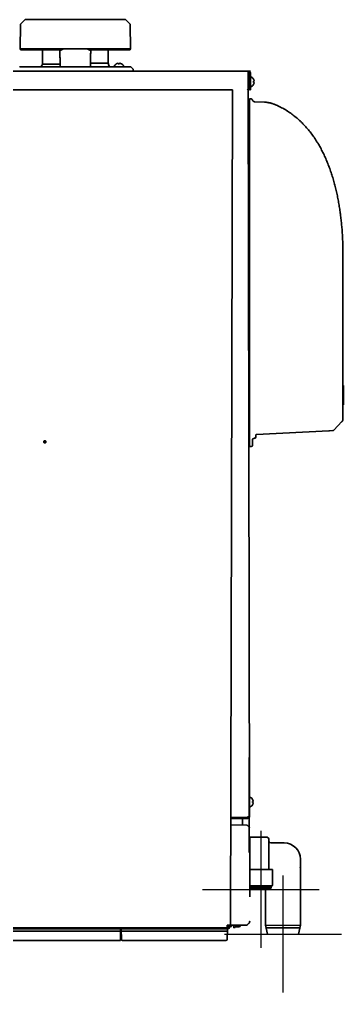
# Model space of a CAD drawing. Header units: inches. Extents: x 786 to 5593, y 691 to 5024.
# Drawn here: x 2869 to 3147, y 2711 to 3543 of the extents above; entities that cross this region are included whole.
import ezdxf

# ---------------------------------------------------------------- set-up
doc = ezdxf.new("R2010")
doc.units = ezdxf.units.IN
doc.layers.add('1', color=7, linetype='Continuous', true_color=0xffffff)

msp = doc.modelspace()

# ---------------------------------------------------------------- linework, layer by layer
at = {"color": 4}
for p, q in [((3075.99, 2848.9), (3075.99, 2748.9)), ((3025.99, 2798.9), (3125.99, 2798.9))]:
    msp.add_line(p, q, dxfattribs=at)
at = {"color": 6}
for p, q in [((3094.98, 2810.7), (3094.98, 2710.7)), ((3044.98, 2760.7), (3144.98, 2760.7))]:
    msp.add_line(p, q, dxfattribs=at)
for p, q in [((3080.01, 2768.37), (3109.95, 2768.37)), ((3081.75, 2760.7), (3108.21, 2760.7))]:
    msp.add_line(p, q)
at = {"layer": '1', "color": 7, "linetype": 'Continuous', "lineweight": 35}
for p, q in [((2870.29, 3538.55), (2869.93, 3517.96)), ((2874.08, 3542.67), (2870.59, 3539.24)), ((2874.78, 3542.96), (2959.69, 3542.96)), ((2963.87, 3539.24), (2960.39, 3542.67)), ((2964.53, 3517.96), (2964.17, 3538.55)), ((2869.93, 3517.96), (2869.93, 3517.94)), ((2964.53, 3517.96), (2869.93, 3517.96)), ((2904.39, 3516.96), (2870.93, 3516.96)), ((2889.13, 3516.96), (2889.13, 3504.71)), ((2889.13, 3516.96), (2889.13, 3504.71)), ((2963.53, 3516.96), (2930.08, 3516.96)), ((2945.33, 3505.48), (2945.33, 3516.96)), ((2945.33, 3505.48), (2945.33, 3516.96)), ((2964.53, 3517.94), (2964.53, 3517.96)), ((2889.13, 3504.71), (2888.67, 3503.44)), ((2889.13, 3504.71), (2888.67, 3503.44)), ((2889.13, 3504.71), (2904.15, 3504.71)), ((2889.13, 3504.71), (2904.15, 3504.71)), ((2930.35, 3505.48), (2945.33, 3505.48)), ((2930.35, 3505.48), (2945.33, 3505.48)), ((2946.07, 3503.44), (2945.33, 3505.48)), ((2946.07, 3503.44), (2945.33, 3505.48)), ((2952.23, 3504.88), (2952.23, 3504.91)), ((2956.83, 3504.95), (2956.83, 3504.92)), ((2229.47, 3498.66), (3067.22, 3498.66)), ((2870.15, 3502.46), (2964.32, 3502.46)), ((2870.15, 3502.46), (2964.32, 3502.46)), ((2950.55, 3503.02), (2950.55, 3502.82)), ((2954.56, 3502.46), (2958.15, 3502.49)), ((2958.55, 3502.89), (2958.55, 3503.09)), ((2966.44, 3500.75), (2965.03, 3502.16)), ((2966.44, 3500.75), (2965.03, 3502.16)), ((2966.73, 3498.66), (2966.73, 3500.04)), ((2966.73, 3498.66), (2966.73, 3500.04)), ((3065.17, 3498.66), (3066.22, 2861.38)), ((3065.17, 3498.66), (3065.19, 3498.65)), ((3065.17, 3498.66), (3065.42, 3498.66)), ((3066.13, 3496.74), (3066.08, 3496.86)), ((3066.32, 3495.9), (3066.32, 3484.86)), ((3066.42, 3496.86), (3066.42, 3496.74)), ((3066.42, 3495.9), (3066.42, 3496.74)), ((3066.42, 3495.9), (3066.42, 3484.86)), ((3067.22, 3496.86), (3067.22, 3496.74)), ((3067.22, 3496.74), (3067.22, 3495.9)), ((3067.22, 3495.9), (3067.22, 3484.86)), ((3066.42, 3491.26), (3066.32, 3491.26)), ((3066.32, 3488.06), (3066.42, 3488.06)), ((3067.82, 3493.66), (3067.62, 3493.66)), ((3069.67, 3491.96), (3069.7, 3491.96)), ((3069.7, 3487.36), (3069.67, 3487.36)), ((3051.67, 3482.86), (2230.32, 3482.86)), ((3051.67, 3482.86), (3050.02, 2768.2)), ((3066.42, 3482.86), (3066.42, 3484.86)), ((3067.22, 3482.86), (3066.42, 3482.86)), ((3067.22, 3482.86), (3067.22, 3484.86)), ((3067.62, 3485.66), (3067.82, 3485.66)), ((3066.24, 3473.69), (3066.24, 3475.16)), ((3066.24, 3475.16), (3067.8, 3475.1)), ((3066.24, 3467.61), (3066.24, 3473.69)), ((3070.67, 3472.5), (3079.21, 3472.2)), ((3066.22, 3469.63), (3066.24, 3469.63)), ((3066.24, 3464.08), (3066.24, 3467.61)), ((3066.24, 3464.08), (3066.24, 3194.23)), ((3146.24, 3344), (3146.24, 3201.05)), ((3066.22, 3318.83), (3066.24, 3318.83)), ((3146.74, 3229.92), (3146.24, 3229.92)), ((3146.8, 3224.54), (3146.74, 3224.54)), ((3146.74, 3221.41), (3146.74, 3221.07)), ((3146.74, 3213.39), (3146.24, 3213.39)), ((3146.74, 3218.78), (3146.8, 3218.78)), ((3145.4, 3198.96), (3138.53, 3191.72)), ((3145.42, 3198.98), (3145.4, 3198.96)), ((3066.24, 3193.57), (3066.22, 3193.57)), ((3066.22, 3190.74), (3066.24, 3190.74)), ((3066.24, 3190.7), (3066.24, 3194.23)), ((3066.24, 3179.12), (3066.24, 3190.7)), ((3071.74, 3187.72), (3071.74, 3187.03)), ((3072.39, 3187.98), (3072.3, 3187.97)), ((3134.29, 3191.22), (3072.39, 3187.98)), ((3134.77, 3191.25), (3134.29, 3191.22)), ((3137.66, 3191.4), (3134.77, 3191.25)), ((3137.85, 3191.41), (3137.66, 3191.4)), ((3068.74, 3182.86), (3068.74, 3178.71)), ((3070.77, 3184.86), (3070.67, 3184.86)), ((3071.74, 3187.03), (3071.74, 3185.86)), ((3066.24, 3177.65), (3066.24, 3179.12)), ((3067.77, 3177.71), (3066.24, 3177.65)), ((3066.02, 2911.64), (3066.02, 2830.54)), ((3067.04, 2877.6), (3066.84, 2877.6)), ((3068.88, 2875.9), (3068.91, 2875.9)), ((3068.91, 2871.3), (3068.88, 2871.3)), ((3066.84, 2869.6), (3067.04, 2869.6)), ((3050.24, 2860.4), (3052.24, 2860.4)), ((3052.04, 2860.4), (3050.24, 2860.4)), ((3052.24, 2859.6), (3050.24, 2859.6)), ((3063.91, 2860.4), (3052.04, 2860.4)), ((3063.91, 2860.4), (3052.24, 2860.4)), ((3063.91, 2859.6), (3052.24, 2859.6)), ((3060.24, 2860.4), (3060.24, 2860.4)), ((3060.24, 2854.03), (3060.24, 2859.6)), ((3063.64, 2860.4), (3063.64, 2860.4)), ((3063.91, 2860.4), (3064.64, 2860.74)), ((3064.64, 2860.4), (3063.91, 2860.4)), ((3063.91, 2860.4), (3063.91, 2859.6)), ((3064.64, 2859.6), (3063.91, 2859.6)), ((3066.43, 2861.63), (3066.44, 2861.65)), ((3066.44, 2861.65), (3066.44, 2861.4)), ((3050.24, 2854.2), (3064.13, 2853.96)), ((3080.49, 2843.7), (3066.67, 2843.7)), ((3066.74, 2843.45), (3066.74, 2842.95)), ((3066.74, 2842.95), (3066.74, 2837.45)), ((3082.99, 2816.15), (3082.99, 2841.2)), ((3095.99, 2838.7), (3084.49, 2838.7)), ((3066.74, 2837.45), (3066.74, 2834.95)), ((3066.74, 2834.95), (3066.74, 2825.45)), ((3066.49, 2825.45), (3066.74, 2825.45)), ((3066.49, 2822.95), (3066.74, 2822.95)), ((3066.74, 2825.45), (3066.74, 2822.95)), ((3066.74, 2822.95), (3066.74, 2813.45)), ((3082.79, 2823.5), (3082.79, 2816.55)), ((3109.99, 2824.7), (3109.99, 2818.8)), ((3067.34, 2816.05), (3066.74, 2815.45)), ((3066.74, 2813.84), (3066.74, 2801.95)), ((3067.34, 2816.05), (3085.99, 2816.05)), ((3085.99, 2802.4), (3085.99, 2816.05)), ((3109.96, 2768.4), (3109.99, 2818.79)), ((3066.74, 2801.95), (3066.49, 2801.95)), ((3085.49, 2801.9), (3066.74, 2801.9)), ((3066.74, 2801.9), (3066.74, 2799.45)), ((3066.74, 2801.9), (3066.74, 2801.9)), ((3066.74, 2799.7), (3069.19, 2799.7)), ((3066.74, 2799.45), (3066.74, 2793.45)), ((3075.99, 2801.4), (3066.99, 2801.4)), ((3066.99, 2801.4), (3066.99, 2799.9)), ((3066.99, 2799.9), (3084.99, 2799.9)), ((3067.49, 2801.9), (3067.49, 2801.4)), ((3069.19, 2799.9), (3069.19, 2798.9)), ((3082.79, 2798.9), (3069.19, 2798.9)), ((3084.99, 2801.4), (3075.99, 2801.4)), ((3079.99, 2798.9), (3080.01, 2768.37)), ((3082.79, 2798.9), (3082.79, 2799.9)), ((3084.49, 2801.4), (3084.49, 2801.9)), ((3084.99, 2799.9), (3084.99, 2801.4)), ((3066.74, 2793.45), (3066.74, 2792.95)), ((3049.13, 2766), (2229.44, 2766)), ((3047.64, 2765.2), (2229.95, 2765.2)), ((3047.37, 2763.3), (2230.02, 2763.3)), ((2955.94, 2765.2), (2955.94, 2763.3)), ((2955.94, 2763.3), (2955.94, 2763.3)), ((2955.94, 2763.3), (2955.94, 2763.3)), ((2955.94, 2763.3), (2955.94, 2763.11)), ((2955.94, 2755.35), (2955.94, 2763.11)), ((2956.75, 2756.17), (2956.44, 2765.2)), ((2957.44, 2765.2), (3043.44, 2765.2)), ((3047.44, 2765.2), (3047.12, 2756.17)), ((3047.64, 2766), (3047.33, 2766)), ((3047.34, 2768.2), (3047.34, 2767.8)), ((3047.34, 2768.2), (3048.44, 2768.2)), ((3047.34, 2767.8), (3047.34, 2766)), ((3047.34, 2762.44), (3047.38, 2763.11)), ((3050.24, 2768.2), (3048.44, 2768.2)), ((3048.64, 2767), (3048.64, 2768.2)), ((3049.44, 2767), (3049.44, 2768.2)), ((3049.44, 2767.2), (3050.84, 2767.2)), ((3064.13, 2768.44), (3050.24, 2768.2)), ((3050.24, 2768.2), (3051.24, 2768.2)), ((3050.84, 2767.2), (3050.84, 2768.2)), ((3058.24, 2768.2), (3051.24, 2768.2)), ((3052.84, 2766.35), (3052.84, 2768.2)), ((3052.94, 2766.25), (3053.67, 2766.25)), ((3054.16, 2767.01), (3057.71, 2767.01)), ((3057.71, 2767.01), (3058.46, 2767.75)), ((3057.71, 2767.01), (3057.77, 2767.07)), ((3058.54, 2768.22), (3058.54, 2767.93)), ((3080.01, 2768.37), (3081.76, 2760.67)), ((3109.42, 2766), (3080.55, 2766)), ((3108.21, 2760.7), (3109.96, 2768.4)), ((2319.64, 2755.15), (2955.94, 2755.14)), ((2955.94, 2755.35), (2955.94, 2755.14)), ((3043.44, 2755.2), (2957.75, 2755.2)), ((3046.12, 2755.2), (3043.44, 2755.2))]:
    msp.add_line(p, q, dxfattribs=at)
for centre, radius, start, end in [((2871.29, 3538.53), 1, 134.5, 179), ((2874.78, 3541.96), 1, 90, 134.5), ((2959.69, 3541.96), 1, 45.5, 90), ((2963.17, 3538.53), 1, 1, 45.5), ((2870.93, 3517.96), 1, 181, 270), ((2963.53, 3517.96), 1, 270, 359), ((2954.77, 3500.84), 4.8, 122.08373, 150.19882), ((2954.57, 3501.15), 3.78, 90.50345, 98.10407), ((2954.57, 3501.15), 3.78, 82.89595, 90.49653), ((2954.37, 3500.83), 4.8, 30.80118, 58.91865), ((2870.15, 3501.46), 1, 90, 135), ((2870.15, 3501.46), 1, 90, 135), ((2887.26, 3503.96), 1.5, 270, 340), ((2887.26, 3503.96), 1.5, 270, 340), ((2947.48, 3503.96), 1.5, 200, 270), ((2947.48, 3503.96), 1.5, 200, 270), ((2950.95, 3503.02), 0.4, 150.19882, 180.5), ((2950.95, 3502.82), 0.4, 180.5, 247.13375), ((2956.76, 3501.88), 0.6, 90.5, 104.54281), ((2958.15, 3502.89), 0.4, 270.5, 0.5), ((2958.15, 3503.09), 0.4, 0.5, 30.80118), ((2964.32, 3501.46), 1, 45, 90), ((2964.32, 3501.46), 1, 45, 90), ((2965.73, 3500.04), 1, 0, 45), ((2965.73, 3500.04), 1, 0, 45), ((3064.32, 3495.9), 2, 0, 25), ((3067.62, 3493.26), 0.4, 90, 180), ((3067.82, 3493.26), 0.4, 59.69882, 90), ((3065.6, 3489.46), 4.8, 31.37271, 59.69882), ((3065.6, 3489.86), 4.8, 300.30118, 328.62729), ((3064.32, 3484.86), 2, 270, 0), ((3067.62, 3486.06), 0.4, 180, 270), ((3067.82, 3486.06), 0.4, 270, 300.30118), ((3067.77, 3474.1), 1, 7.62357, 88), ((3070.74, 3474.5), 2, 187.62357, 268), ((3067.22, 3311.62), 1, 180, 191.418), ((3137.8, 3192.41), 1, 273, 316.5), ((3070.74, 3182.86), 2, 92, 180), ((3070.74, 3185.86), 1, 272, 0), ((3067.74, 3178.71), 1, 272, 0), ((3066.84, 2877.2), 0.4, 90, 180), ((3067.04, 2877.2), 0.4, 59.69882, 90), ((3064.82, 2873.4), 4.8, 31.37271, 59.69882), ((3064.82, 2873.8), 4.8, 300.30118, 328.62729), ((3066.84, 2870), 0.4, 180, 270), ((3067.04, 2870), 0.4, 270, 300.30118), ((3066.24, 2843.45), 0.5, 0, 59.99906), ((3080.49, 2841.2), 2.5, 0, 90), ((3084.49, 2840.2), 1.5, 180, 270), ((3095.99, 2824.7), 14, 0, 90), ((3066.24, 2837.45), 0.5, 300.00094, 0), ((3066.24, 2834.95), 0.5, 0, 59.99906), ((3066.24, 2825.45), 0.5, 300.00094, 0), ((3066.24, 2822.95), 0.5, 0, 59.99906), ((3083.29, 2816.55), 0.5, 180, 270), ((3066.24, 2801.95), 0.5, 300.00094, 0), ((3066.24, 2799.45), 0.5, 0, 59.99906), ((3085.49, 2802.4), 0.5, 270, 0), ((3066.24, 2792.95), 0.5, 300.00094, 0), ((3047.64, 2767), 1, 270, 0), ((3047.64, 2767), 1.8, 270, 0), ((3052.94, 2766.35), 0.1, 180, 270), ((3053.67, 2766.5), 0.25, 270, 336.10787), ((3039.68, 2772.7), 15.56, 336.10787, 338.55008), ((3058.24, 2770.2), 2, 270, 292.56047), ((3058.29, 2767.93), 0.25, 315, 0), ((2955.92, 2755.4), 1, 23.57818, 90), ((2957.75, 2756.2), 1, 182, 270), ((3046.12, 2756.2), 1, 270, 358)]:
    msp.add_arc(centre, radius, start, end, dxfattribs=at)
for centre, major_axis, ratio, start_param, end_param in [((3067.76, 3474.1), (-0.035, -0.999), 0.99992, 1.732165, 3.141593), ((3143.95, 3200.34), (1.45, -1.38), 0.267944, 5.759002, 6.283185), ((3143.97, 3200.36), (1.45, -1.38), 0.215792, 5.749991, 6.283185), ((3143.24, 3201.05), (0.03, 3), 0.999945, 4.711245, 4.721764), ((3039.68, 2768.37), (14.73, 0), 0.5, 6.105911, 6.260123)]:
    msp.add_ellipse(centre, major_axis=major_axis, ratio=ratio, start_param=start_param, end_param=end_param, dxfattribs=at)
for points, degree in [([(2904.28, 3502.46), (2904.02, 3517.09)], 1), ([(2904.66, 3516.98), (2904.47, 3516.94)], 1), ([(2930.45, 3517.09), (2930.19, 3502.46)], 1), ([(2953.53, 3505.44), (2953.47, 3505.43), (2953.37, 3505.4), (2953.21, 3505.35), (2953.05, 3505.29), (2952.89, 3505.23), (2952.74, 3505.16), (2952.59, 3505.08), (2952.42, 3504.99), (2952.3, 3504.92), (2952.23, 3504.88)], 3), ([(2954.03, 3505.45), (2954.01, 3505.45), (2953.96, 3505.46), (2953.89, 3505.46), (2953.81, 3505.46), (2953.74, 3505.46), (2953.67, 3505.46), (2953.6, 3505.45), (2953.55, 3505.45), (2953.53, 3505.44)], 3), ([(2955.53, 3505.46), (2955.5, 3505.46), (2955.45, 3505.47), (2955.38, 3505.47), (2955.31, 3505.48), (2955.24, 3505.47), (2955.17, 3505.47), (2955.1, 3505.47), (2955.05, 3505.46), (2955.03, 3505.46)], 3), ([(2955.03, 3505.46), (2955.03, 3505.44), (2955.03, 3505.41), (2955.03, 3505.36), (2955.03, 3505.31), (2955.03, 3505.24), (2955.03, 3505.18), (2955.03, 3505.1), (2955.03, 3505.02), (2955.03, 3504.94), (2955.03, 3504.91)], 3), ([(3066.42, 3496.86), (3067.22, 3496.86)], 1), ([(3070.22, 3490.66), (3070.2, 3490.71), (3070.17, 3490.82), (3070.12, 3490.98), (3070.07, 3491.14), (3070, 3491.29), (3069.94, 3491.45), (3069.86, 3491.6), (3069.78, 3491.77), (3069.7, 3491.89), (3069.67, 3491.96)], 3), ([(3069.67, 3489.16), (3069.69, 3489.32), (3069.71, 3489.66), (3069.69, 3489.99), (3069.67, 3490.16)], 3), ([(3070.22, 3489.16), (3070.2, 3489.16), (3070.17, 3489.16), (3070.12, 3489.16), (3070.07, 3489.16), (3070, 3489.16), (3069.94, 3489.16), (3069.86, 3489.16), (3069.78, 3489.16), (3069.7, 3489.16), (3069.67, 3489.16)], 3), ([(3070.22, 3490.16), (3070.22, 3490.18), (3070.22, 3490.23), (3070.23, 3490.31), (3070.23, 3490.38), (3070.23, 3490.45), (3070.23, 3490.52), (3070.22, 3490.59), (3070.22, 3490.63), (3070.22, 3490.66)], 3), ([(3070.22, 3488.66), (3070.22, 3488.68), (3070.22, 3488.73), (3070.23, 3488.8), (3070.23, 3488.87), (3070.23, 3488.94), (3070.23, 3489.01), (3070.22, 3489.08), (3070.22, 3489.13), (3070.22, 3489.16)], 3), ([(3079.21, 3472.2), (3079.22, 3472.2), (3079.23, 3472.2), (3079.24, 3472.2)], 3), ([(3069.43, 2874.6), (3069.42, 2874.66), (3069.39, 2874.76), (3069.34, 2874.93), (3069.28, 2875.08), (3069.22, 2875.24), (3069.15, 2875.39), (3069.08, 2875.55), (3068.99, 2875.71), (3068.92, 2875.84), (3068.88, 2875.9)], 3), ([(3068.88, 2873.1), (3068.9, 2873.27), (3068.93, 2873.6), (3068.9, 2873.93), (3068.88, 2874.1)], 3), ([(3069.43, 2873.1), (3069.42, 2873.1), (3069.39, 2873.1), (3069.34, 2873.1), (3069.28, 2873.1), (3069.22, 2873.1), (3069.15, 2873.1), (3069.08, 2873.1), (3068.99, 2873.1), (3068.92, 2873.1), (3068.88, 2873.1)], 3), ([(3069.43, 2874.1), (3069.44, 2874.13), (3069.44, 2874.18), (3069.45, 2874.25), (3069.45, 2874.32), (3069.45, 2874.39), (3069.45, 2874.46), (3069.44, 2874.53), (3069.43, 2874.58), (3069.43, 2874.6)], 3), ([(3069.43, 2872.6), (3069.43, 2872.63), (3069.44, 2872.67), (3069.45, 2872.74), (3069.45, 2872.82), (3069.45, 2872.89), (3069.45, 2872.96), (3069.44, 2873.03), (3069.43, 2873.08), (3069.43, 2873.1)], 3), ([(3064.64, 2860.4), (3064.64, 2859.6)], 1), ([(3066.43, 2861.25), (3066.43, 2861.3), (3066.44, 2861.35), (3066.44, 2861.4)], 3), ([(3066.16, 2852), (3064.31, 2853.88)], 1), ([(3064.31, 2768.52), (3066.16, 2770.41)], 1)]:
    msp.add_open_spline(points, degree=degree, dxfattribs=at)
for points, knots in [([(2904.14, 3516.71), (2904.13, 3516.71), (2904.13, 3516.71), (2904.13, 3516.71), (2904.12, 3516.71), (2904.12, 3516.71), (2904.12, 3516.71), (2904.11, 3516.72), (2904.11, 3516.72), (2904.1, 3516.72), (2904.1, 3516.72), (2904.1, 3516.72), (2904.09, 3516.72), (2904.09, 3516.73), (2904.09, 3516.73), (2904.09, 3516.73), (2904.08, 3516.74), (2904.08, 3516.74), (2904.08, 3516.74), (2904.07, 3516.75), (2904.07, 3516.75), (2904.07, 3516.76), (2904.07, 3516.76), (2904.06, 3516.76), (2904.06, 3516.77), (2904.06, 3516.78), (2904.06, 3516.78), (2904.05, 3516.79), (2904.05, 3516.79), (2904.05, 3516.8), (2904.05, 3516.81), (2904.04, 3516.82), (2904.04, 3516.83), (2904.04, 3516.85), (2904.04, 3516.86), (2904.03, 3516.88), (2904.03, 3516.9), (2904.03, 3516.91), (2904.03, 3516.91)], [0, 0, 0, 0, 0.024484, 0.048879, 0.073189, 0.097419, 0.121571, 0.145649, 0.169657, 0.1936, 0.21748, 0.241301, 0.265069, 0.288785, 0.312455, 0.336083, 0.359672, 0.383226, 0.40675, 0.430248, 0.453723, 0.47718, 0.500622, 0.524055, 0.547481, 0.570906, 0.594332, 0.617765, 0.641209, 0.664667, 0.688143, 0.735848, 0.783239, 0.830354, 0.877228, 0.923899, 0.970405, 1, 1, 1, 1]), ([(2904.6, 3516.71), (2904.6, 3516.71), (2904.59, 3516.71), (2904.57, 3516.71), (2904.55, 3516.71), (2904.54, 3516.71), (2904.52, 3516.71), (2904.51, 3516.71), (2904.5, 3516.71), (2904.48, 3516.71), (2904.47, 3516.71), (2904.45, 3516.71), (2904.44, 3516.71), (2904.43, 3516.71), (2904.41, 3516.71), (2904.4, 3516.71), (2904.39, 3516.71), (2904.37, 3516.71), (2904.36, 3516.71), (2904.35, 3516.71), (2904.34, 3516.71), (2904.33, 3516.71), (2904.31, 3516.71), (2904.3, 3516.71), (2904.29, 3516.71), (2904.28, 3516.71), (2904.27, 3516.71), (2904.26, 3516.71), (2904.25, 3516.71), (2904.24, 3516.71), (2904.23, 3516.71), (2904.22, 3516.71), (2904.21, 3516.71), (2904.2, 3516.71), (2904.19, 3516.71), (2904.18, 3516.71), (2904.17, 3516.71), (2904.17, 3516.71), (2904.16, 3516.71), (2904.15, 3516.71), (2904.14, 3516.71), (2904.14, 3516.71), (2904.14, 3516.71)], [0, 0, 0, 0, 0.024625, 0.049269, 0.073932, 0.098615, 0.123317, 0.148038, 0.172778, 0.197538, 0.222317, 0.247114, 0.271932, 0.296768, 0.321624, 0.346499, 0.371393, 0.396306, 0.421239, 0.446191, 0.471162, 0.496152, 0.521162, 0.546191, 0.571239, 0.596306, 0.621392, 0.646498, 0.671623, 0.696767, 0.721931, 0.747114, 0.772316, 0.797537, 0.822777, 0.848037, 0.873316, 0.898614, 0.923932, 0.949269, 0.974625, 1, 1, 1, 1]), ([(2904.39, 3516.96), (2904.39, 3516.96), (2904.4, 3516.96), (2904.42, 3516.96), (2904.43, 3516.96), (2904.44, 3516.96), (2904.46, 3516.96), (2904.47, 3516.96), (2904.49, 3516.96), (2904.5, 3516.96), (2904.52, 3516.96), (2904.54, 3516.97), (2904.55, 3516.97), (2904.57, 3516.97), (2904.58, 3516.97), (2904.6, 3516.97), (2904.62, 3516.98), (2904.63, 3516.98), (2904.65, 3516.98), (2904.67, 3516.99), (2904.69, 3516.99), (2904.7, 3516.99), (2904.72, 3517), (2904.74, 3517), (2904.76, 3517), (2904.78, 3517.01), (2904.8, 3517.01), (2904.82, 3517.02), (2904.84, 3517.02), (2904.86, 3517.03), (2904.88, 3517.03), (2904.9, 3517.04), (2904.92, 3517.04), (2904.94, 3517.05), (2904.96, 3517.06), (2904.98, 3517.06), (2905, 3517.07), (2905.02, 3517.08), (2905.04, 3517.08), (2905.06, 3517.09), (2905.09, 3517.1), (2905.11, 3517.1), (2905.13, 3517.11), (2905.15, 3517.12), (2905.18, 3517.13), (2905.2, 3517.13), (2905.22, 3517.14), (2905.25, 3517.15), (2905.27, 3517.16), (2905.3, 3517.17), (2905.32, 3517.18), (2905.35, 3517.19), (2905.37, 3517.2), (2905.4, 3517.2), (2905.42, 3517.21), (2905.45, 3517.22), (2905.47, 3517.23), (2905.5, 3517.24), (2905.53, 3517.25), (2905.55, 3517.26), (2905.58, 3517.28), (2905.61, 3517.29), (2905.64, 3517.3), (2905.68, 3517.31), (2905.71, 3517.32), (2905.74, 3517.34), (2905.78, 3517.35), (2905.81, 3517.37), (2905.85, 3517.38), (2905.89, 3517.4), (2905.92, 3517.41), (2905.96, 3517.43), (2906, 3517.44), (2906.05, 3517.46), (2906.09, 3517.48), (2906.13, 3517.5), (2906.18, 3517.52), (2906.22, 3517.54), (2906.27, 3517.56), (2906.32, 3517.58), (2906.36, 3517.6), (2906.41, 3517.62), (2906.46, 3517.64), (2906.52, 3517.66), (2906.57, 3517.69), (2906.62, 3517.71), (2906.68, 3517.73), (2906.73, 3517.76), (2906.79, 3517.78), (2906.85, 3517.81), (2906.91, 3517.83), (2906.97, 3517.86), (2907.03, 3517.88), (2907.09, 3517.91), (2907.13, 3517.93), (2907.15, 3517.94)], [0, 0, 0, 0, 0.00651, 0.01307, 0.019681, 0.026343, 0.033056, 0.03982, 0.046635, 0.053501, 0.060419, 0.067389, 0.07441, 0.081484, 0.088609, 0.095787, 0.103017, 0.1103, 0.117636, 0.125024, 0.132465, 0.139959, 0.147506, 0.155106, 0.16276, 0.170467, 0.178228, 0.186042, 0.193911, 0.201833, 0.209809, 0.217839, 0.225924, 0.234062, 0.242255, 0.250503, 0.258805, 0.267162, 0.275573, 0.28404, 0.292561, 0.301137, 0.309768, 0.318455, 0.327197, 0.335993, 0.344846, 0.353753, 0.362716, 0.371735, 0.38081, 0.38994, 0.399125, 0.408367, 0.417664, 0.42659, 0.435804, 0.445304, 0.455092, 0.465168, 0.475531, 0.486183, 0.497122, 0.50835, 0.519867, 0.531672, 0.543766, 0.556149, 0.568821, 0.581782, 0.595033, 0.608573, 0.622403, 0.636523, 0.650932, 0.665631, 0.68062, 0.695899, 0.711469, 0.727328, 0.743477, 0.759916, 0.776646, 0.793665, 0.810975, 0.828574, 0.846463, 0.864642, 0.883111, 0.90187, 0.920918, 0.940255, 0.959881, 0.979796, 1, 1, 1, 1]), ([(2907.15, 3517.94), (2907.14, 3517.93), (2907.12, 3517.92), (2907.09, 3517.91), (2907.07, 3517.89), (2907.04, 3517.87), (2907.01, 3517.86), (2906.98, 3517.84), (2906.95, 3517.82), (2906.92, 3517.81), (2906.9, 3517.79), (2906.87, 3517.78), (2906.84, 3517.76), (2906.82, 3517.74), (2906.79, 3517.73), (2906.76, 3517.71), (2906.74, 3517.7), (2906.71, 3517.68), (2906.68, 3517.67), (2906.66, 3517.65), (2906.63, 3517.64), (2906.61, 3517.62), (2906.58, 3517.61), (2906.56, 3517.6), (2906.53, 3517.58), (2906.51, 3517.57), (2906.48, 3517.55), (2906.46, 3517.54), (2906.44, 3517.53), (2906.41, 3517.51), (2906.39, 3517.5), (2906.36, 3517.49), (2906.34, 3517.47), (2906.32, 3517.46), (2906.3, 3517.45), (2906.27, 3517.44), (2906.25, 3517.42), (2906.23, 3517.41), (2906.21, 3517.4), (2906.19, 3517.39), (2906.16, 3517.37), (2906.14, 3517.36), (2906.12, 3517.35), (2906.1, 3517.34), (2906.08, 3517.33), (2906.06, 3517.32), (2906.04, 3517.3), (2906.02, 3517.29), (2906, 3517.28), (2905.98, 3517.27), (2905.96, 3517.26), (2905.94, 3517.25), (2905.92, 3517.24), (2905.9, 3517.23), (2905.88, 3517.22), (2905.87, 3517.21), (2905.85, 3517.2), (2905.83, 3517.19), (2905.81, 3517.18), (2905.79, 3517.17), (2905.78, 3517.16), (2905.76, 3517.15), (2905.74, 3517.14), (2905.72, 3517.13), (2905.71, 3517.12), (2905.69, 3517.11), (2905.67, 3517.11), (2905.66, 3517.1), (2905.64, 3517.09), (2905.63, 3517.08), (2905.61, 3517.07), (2905.59, 3517.06), (2905.58, 3517.06), (2905.56, 3517.05), (2905.55, 3517.04), (2905.53, 3517.03), (2905.48, 3517), (2905.38, 3516.96), (2905.25, 3516.9), (2905.13, 3516.84), (2905.05, 3516.81), (2904.99, 3516.79), (2904.96, 3516.78), (2904.93, 3516.77), (2904.9, 3516.76), (2904.87, 3516.75), (2904.84, 3516.75), (2904.81, 3516.74), (2904.78, 3516.73), (2904.75, 3516.73), (2904.73, 3516.72), (2904.7, 3516.72), (2904.67, 3516.72), (2904.65, 3516.71), (2904.62, 3516.71), (2904.61, 3516.71), (2904.6, 3516.71)], [0, 0, 0, 0, 0.009824, 0.019593, 0.029307, 0.038966, 0.04857, 0.058119, 0.067613, 0.077053, 0.086437, 0.095767, 0.105042, 0.114262, 0.123427, 0.132537, 0.141593, 0.150594, 0.15954, 0.168431, 0.177267, 0.186049, 0.194776, 0.203448, 0.212066, 0.220629, 0.229137, 0.237591, 0.24599, 0.254335, 0.262624, 0.27086, 0.27904, 0.287167, 0.295238, 0.303256, 0.311218, 0.319127, 0.326981, 0.33478, 0.342525, 0.350216, 0.357852, 0.365434, 0.372962, 0.380435, 0.387854, 0.395219, 0.40253, 0.409787, 0.416989, 0.424137, 0.431232, 0.438272, 0.445258, 0.45219, 0.459068, 0.465892, 0.472662, 0.479379, 0.486041, 0.49265, 0.499205, 0.505706, 0.512153, 0.518547, 0.524887, 0.531174, 0.537407, 0.543586, 0.549712, 0.555785, 0.561804, 0.56777, 0.573683, 0.579542, 0.585348, 0.641474, 0.6948, 0.745383, 0.793286, 0.807889, 0.822363, 0.836709, 0.85093, 0.865031, 0.879012, 0.892877, 0.90663, 0.920272, 0.933808, 0.94724, 0.960572, 0.973807, 0.986949, 1, 1, 1, 1]), ([(2927.31, 3517.94), (2927.33, 3517.93), (2927.35, 3517.92), (2927.39, 3517.91), (2927.42, 3517.89), (2927.46, 3517.88), (2927.49, 3517.86), (2927.53, 3517.85), (2927.56, 3517.83), (2927.6, 3517.82), (2927.63, 3517.8), (2927.66, 3517.79), (2927.7, 3517.77), (2927.73, 3517.76), (2927.76, 3517.74), (2927.8, 3517.73), (2927.83, 3517.72), (2927.86, 3517.7), (2927.89, 3517.69), (2927.92, 3517.68), (2927.95, 3517.66), (2927.98, 3517.65), (2928.01, 3517.64), (2928.04, 3517.62), (2928.07, 3517.61), (2928.1, 3517.6), (2928.13, 3517.59), (2928.16, 3517.57), (2928.19, 3517.56), (2928.22, 3517.55), (2928.24, 3517.54), (2928.27, 3517.53), (2928.3, 3517.51), (2928.32, 3517.5), (2928.35, 3517.49), (2928.38, 3517.48), (2928.4, 3517.47), (2928.43, 3517.46), (2928.45, 3517.45), (2928.48, 3517.44), (2928.5, 3517.43), (2928.53, 3517.42), (2928.55, 3517.41), (2928.57, 3517.4), (2928.6, 3517.39), (2928.62, 3517.38), (2928.64, 3517.37), (2928.67, 3517.36), (2928.69, 3517.35), (2928.71, 3517.34), (2928.73, 3517.33), (2928.75, 3517.33), (2928.77, 3517.32), (2928.79, 3517.31), (2928.81, 3517.3), (2928.83, 3517.29), (2928.85, 3517.29), (2928.87, 3517.28), (2928.89, 3517.27), (2928.91, 3517.26), (2928.93, 3517.26), (2928.95, 3517.25), (2928.97, 3517.24), (2928.99, 3517.24), (2929, 3517.23), (2929.02, 3517.22), (2929.04, 3517.22), (2929.07, 3517.21), (2929.11, 3517.19), (2929.16, 3517.17), (2929.21, 3517.15), (2929.25, 3517.14), (2929.3, 3517.12), (2929.35, 3517.11), (2929.39, 3517.09), (2929.44, 3517.08), (2929.48, 3517.06), (2929.52, 3517.05), (2929.57, 3517.04), (2929.61, 3517.03), (2929.65, 3517.02), (2929.69, 3517.01), (2929.72, 3517), (2929.76, 3516.99), (2929.8, 3516.99), (2929.83, 3516.98), (2929.87, 3516.97), (2929.9, 3516.97), (2929.93, 3516.97), (2929.96, 3516.96), (2929.99, 3516.96), (2930.02, 3516.96), (2930.05, 3516.96), (2930.07, 3516.96), (2930.08, 3516.96)], [0, 0, 0, 0, 0.011672, 0.023259, 0.03476, 0.046176, 0.057505, 0.068749, 0.079908, 0.09098, 0.101967, 0.112867, 0.123682, 0.134411, 0.145054, 0.155611, 0.166082, 0.176467, 0.186766, 0.196979, 0.207106, 0.217146, 0.227101, 0.23697, 0.246752, 0.256449, 0.266059, 0.275583, 0.285021, 0.294373, 0.303639, 0.312819, 0.321912, 0.33092, 0.339841, 0.348677, 0.357426, 0.36609, 0.374667, 0.383158, 0.391564, 0.399883, 0.408116, 0.416263, 0.424325, 0.4323, 0.44019, 0.447994, 0.455712, 0.463344, 0.47089, 0.478351, 0.485726, 0.493015, 0.500218, 0.507336, 0.514368, 0.521315, 0.528176, 0.534951, 0.541641, 0.548246, 0.554765, 0.561199, 0.567547, 0.573811, 0.579988, 0.586081, 0.604999, 0.623671, 0.642098, 0.660281, 0.67822, 0.695916, 0.713369, 0.73058, 0.74755, 0.76428, 0.780769, 0.79702, 0.813033, 0.828809, 0.844349, 0.859653, 0.874723, 0.88956, 0.904165, 0.918538, 0.932682, 0.946598, 0.960286, 0.973748, 0.986986, 1, 1, 1, 1]), ([(2929.86, 3516.71), (2929.86, 3516.71), (2929.85, 3516.71), (2929.84, 3516.71), (2929.83, 3516.71), (2929.81, 3516.71), (2929.8, 3516.72), (2929.79, 3516.72), (2929.78, 3516.72), (2929.76, 3516.72), (2929.75, 3516.72), (2929.73, 3516.72), (2929.72, 3516.73), (2929.71, 3516.73), (2929.69, 3516.73), (2929.68, 3516.73), (2929.66, 3516.74), (2929.65, 3516.74), (2929.63, 3516.74), (2929.62, 3516.75), (2929.6, 3516.75), (2929.59, 3516.76), (2929.57, 3516.76), (2929.56, 3516.76), (2929.54, 3516.77), (2929.53, 3516.77), (2929.51, 3516.78), (2929.49, 3516.79), (2929.48, 3516.79), (2929.46, 3516.8), (2929.41, 3516.81), (2929.33, 3516.84), (2929.21, 3516.9), (2929.08, 3516.96), (2928.96, 3517.02), (2928.84, 3517.08), (2928.72, 3517.14), (2928.62, 3517.2), (2928.52, 3517.25), (2928.42, 3517.31), (2928.32, 3517.36), (2928.24, 3517.41), (2928.17, 3517.45), (2928.12, 3517.47), (2928.08, 3517.5), (2928.03, 3517.53), (2927.98, 3517.56), (2927.93, 3517.59), (2927.88, 3517.62), (2927.82, 3517.64), (2927.77, 3517.68), (2927.72, 3517.71), (2927.66, 3517.74), (2927.6, 3517.77), (2927.55, 3517.8), (2927.49, 3517.84), (2927.43, 3517.87), (2927.37, 3517.9), (2927.33, 3517.93), (2927.31, 3517.94)], [0, 0, 0, 0, 0.006738, 0.013499, 0.020284, 0.027094, 0.033929, 0.04079, 0.047676, 0.05459, 0.06153, 0.068497, 0.075493, 0.082517, 0.089569, 0.096651, 0.103762, 0.110903, 0.118075, 0.125278, 0.132512, 0.139777, 0.147075, 0.154405, 0.161768, 0.169164, 0.176594, 0.184057, 0.191555, 0.199088, 0.206656, 0.254567, 0.305162, 0.358506, 0.414655, 0.457585, 0.501321, 0.545878, 0.578226, 0.612681, 0.649245, 0.687919, 0.704392, 0.721099, 0.738041, 0.755219, 0.772632, 0.79028, 0.808165, 0.826285, 0.844641, 0.863233, 0.882062, 0.901126, 0.920428, 0.939966, 0.95974, 0.979752, 1, 1, 1, 1]), ([(2930.33, 3516.71), (2930.33, 3516.71), (2930.32, 3516.71), (2930.31, 3516.71), (2930.31, 3516.71), (2930.3, 3516.71), (2930.29, 3516.71), (2930.28, 3516.71), (2930.27, 3516.71), (2930.26, 3516.71), (2930.26, 3516.71), (2930.25, 3516.71), (2930.24, 3516.71), (2930.23, 3516.71), (2930.22, 3516.71), (2930.21, 3516.71), (2930.2, 3516.71), (2930.18, 3516.71), (2930.17, 3516.71), (2930.16, 3516.71), (2930.15, 3516.71), (2930.14, 3516.71), (2930.13, 3516.71), (2930.12, 3516.71), (2930.1, 3516.71), (2930.09, 3516.71), (2930.08, 3516.71), (2930.07, 3516.71), (2930.05, 3516.71), (2930.04, 3516.71), (2930.03, 3516.71), (2930.01, 3516.71), (2930, 3516.71), (2929.98, 3516.71), (2929.97, 3516.71), (2929.96, 3516.71), (2929.94, 3516.71), (2929.93, 3516.71), (2929.91, 3516.71), (2929.9, 3516.71), (2929.88, 3516.71), (2929.87, 3516.71), (2929.86, 3516.71)], [0, 0, 0, 0, 0.02538, 0.05074, 0.076081, 0.101403, 0.126705, 0.151987, 0.17725, 0.202494, 0.227718, 0.252922, 0.278107, 0.303273, 0.328419, 0.353545, 0.378653, 0.40374, 0.428808, 0.453857, 0.478886, 0.503896, 0.528886, 0.553857, 0.578808, 0.60374, 0.628652, 0.653545, 0.678418, 0.703272, 0.728106, 0.752921, 0.777717, 0.802493, 0.827249, 0.851986, 0.876704, 0.901402, 0.926081, 0.95074, 0.97538, 1, 1, 1, 1]), ([(2930.44, 3516.91), (2930.44, 3516.91), (2930.43, 3516.9), (2930.43, 3516.89), (2930.43, 3516.88), (2930.43, 3516.87), (2930.43, 3516.87), (2930.43, 3516.86), (2930.43, 3516.85), (2930.43, 3516.84), (2930.42, 3516.83), (2930.42, 3516.83), (2930.42, 3516.82), (2930.42, 3516.81), (2930.42, 3516.8), (2930.41, 3516.79), (2930.41, 3516.78), (2930.4, 3516.77), (2930.4, 3516.76), (2930.39, 3516.75), (2930.39, 3516.74), (2930.38, 3516.73), (2930.38, 3516.73), (2930.37, 3516.72), (2930.36, 3516.72), (2930.35, 3516.72), (2930.35, 3516.71), (2930.34, 3516.71), (2930.33, 3516.71), (2930.33, 3516.71)], [0, 0, 0, 0, 0.017533, 0.041523, 0.065552, 0.089626, 0.11375, 0.13793, 0.162169, 0.186474, 0.210849, 0.2353, 0.259831, 0.284448, 0.309154, 0.358, 0.406777, 0.455521, 0.50427, 0.55306, 0.601929, 0.650912, 0.700045, 0.749366, 0.798909, 0.84871, 0.898803, 0.949222, 1, 1, 1, 1]), ([(2954.03, 3504.9), (2954.03, 3505.02), (2954.03, 3505.13), (2954.03, 3505.27), (2954.03, 3505.31), (2954.03, 3505.38), (2954.03, 3505.42), (2954.03, 3505.45)], [0, 0, 0, 0, 0.5, 0.5, 0.75, 0.75, 1, 1, 1, 1]), ([(2956.83, 3504.92), (2956.63, 3505.04), (2956.42, 3505.15), (2956.09, 3505.29), (2955.98, 3505.33), (2955.76, 3505.4), (2955.64, 3505.43), (2955.53, 3505.46)], [0, 0, 0, 0, 0.5, 0.5, 0.75, 0.75, 1, 1, 1, 1]), ([(3065.19, 3498.65), (3065.27, 3498.63), (3065.34, 3498.57), (3065.49, 3498.38), (3065.56, 3498.24), (3065.71, 3497.91), (3065.78, 3497.72), (3065.93, 3497.3), (3066.01, 3497.08), (3066.08, 3496.86)], [0, 0, 0, 0, 0.25, 0.25, 0.5, 0.5, 0.75, 0.75, 1, 1, 1, 1]), ([(3065.42, 3498.66), (3065.42, 3498.66), (3065.43, 3498.66), (3065.44, 3498.66), (3065.45, 3498.66), (3065.46, 3498.66), (3065.47, 3498.66), (3065.49, 3498.66), (3065.5, 3498.65), (3065.51, 3498.65), (3065.52, 3498.65), (3065.53, 3498.65), (3065.54, 3498.65), (3065.55, 3498.65), (3065.56, 3498.65), (3065.57, 3498.65), (3065.57, 3498.65)], [0, 0, 0, 0, 0.073473, 0.146486, 0.219075, 0.291275, 0.363122, 0.434652, 0.505902, 0.57691, 0.647713, 0.71835, 0.788858, 0.859277, 0.929644, 1, 1, 1, 1]), ([(3065.57, 3498.65), (3065.68, 3498.64), (3065.79, 3498.62), (3066.01, 3498.56), (3066.11, 3498.52), (3066.31, 3498.42), (3066.41, 3498.37), (3066.59, 3498.23), (3066.67, 3498.16), (3066.82, 3497.99), (3066.89, 3497.9), (3067.01, 3497.71), (3067.06, 3497.61), (3067.14, 3497.41), (3067.17, 3497.3), (3067.21, 3497.08), (3067.22, 3496.97), (3067.22, 3496.86)], [0, 0, 0, 0, 0.125, 0.125, 0.25, 0.25, 0.375, 0.375, 0.5, 0.5, 0.625, 0.625, 0.75, 0.75, 0.875, 0.875, 1, 1, 1, 1]), ([(3065.75, 3497.8), (3065.79, 3497.79), (3065.83, 3497.77), (3065.97, 3497.7), (3066.07, 3497.62), (3066.24, 3497.44), (3066.31, 3497.34), (3066.4, 3497.1), (3066.42, 3496.98), (3066.42, 3496.86)], [0, 0, 0, 0, 0.092302, 0.092302, 0.394868, 0.394868, 0.697434, 0.697434, 1, 1, 1, 1]), ([(3069.67, 3490.16), (3069.79, 3490.16), (3069.9, 3490.16), (3070.04, 3490.16), (3070.08, 3490.16), (3070.15, 3490.16), (3070.19, 3490.16), (3070.22, 3490.16)], [0, 0, 0, 0, 0.5, 0.5, 0.75, 0.75, 1, 1, 1, 1]), ([(3069.67, 3487.36), (3069.79, 3487.56), (3069.9, 3487.77), (3070.04, 3488.09), (3070.08, 3488.2), (3070.15, 3488.43), (3070.19, 3488.54), (3070.22, 3488.66)], [0, 0, 0, 0, 0.5, 0.5, 0.75, 0.75, 1, 1, 1, 1]), ([(3079.24, 3472.2), (3079.41, 3472.2), (3079.59, 3472.19), (3079.94, 3472.17), (3080.11, 3472.16), (3080.46, 3472.13), (3080.64, 3472.11), (3080.99, 3472.08), (3081.16, 3472.06), (3081.69, 3471.99), (3082.03, 3471.94), (3082.73, 3471.83), (3083.07, 3471.76), (3083.76, 3471.61), (3084.1, 3471.53), (3084.78, 3471.36), (3085.12, 3471.26), (3085.62, 3471.11), (3085.79, 3471.05), (3086.12, 3470.94), (3086.29, 3470.88), (3086.79, 3470.71), (3087.11, 3470.58), (3087.44, 3470.45)], [0, 0, 0, 0, 0.0625, 0.0625, 0.125, 0.125, 0.1875, 0.1875, 0.25, 0.25, 0.375, 0.375, 0.5, 0.5, 0.625, 0.625, 0.75, 0.75, 0.8125, 0.8125, 0.875, 0.875, 1, 1, 1, 1]), ([(3087.44, 3470.45), (3087.44, 3470.45), (3087.44, 3470.45), (3087.45, 3470.45), (3087.46, 3470.44), (3087.47, 3470.44)], [0, 0, 0, 0, 0.022734, 0.022734, 1, 1, 1, 1]), ([(3087.47, 3470.44), (3087.83, 3470.29), (3088.18, 3470.14), (3088.72, 3469.91), (3088.9, 3469.84), (3089.25, 3469.68), (3089.43, 3469.61), (3090.31, 3469.21), (3091.01, 3468.89), (3092.39, 3468.21), (3093.76, 3467.52), (3095.1, 3466.78), (3097.1, 3465.65), (3098.4, 3464.85), (3100.95, 3463.17), (3102.2, 3462.29), (3104.65, 3460.45), (3105.85, 3459.49), (3107.61, 3457.99), (3108.18, 3457.48), (3109.33, 3456.43), (3109.89, 3455.91), (3111.56, 3454.3), (3112.63, 3453.2), (3114.71, 3450.94), (3115.72, 3449.79), (3117.67, 3447.42), (3118.61, 3446.22), (3120.44, 3443.75), (3121.32, 3442.5), (3122.61, 3440.58), (3123.24, 3439.61), (3123.86, 3438.63), (3124.16, 3438.14), (3124.26, 3437.97), (3124.46, 3437.64), (3125.37, 3436.16), (3126.23, 3434.66), (3127.71, 3431.96), (3128.42, 3430.59), (3129.79, 3427.84), (3130.44, 3426.45), (3131.71, 3423.65), (3132.31, 3422.23), (3133.19, 3420.09), (3133.47, 3419.38), (3134.03, 3417.94), (3134.31, 3417.22), (3135.11, 3415.05), (3135.62, 3413.59), (3136.6, 3410.68), (3137.07, 3409.21), (3137.96, 3406.27), (3138.39, 3404.8), (3139.2, 3401.84), (3139.59, 3400.35), (3140.32, 3397.38), (3140.67, 3395.88), (3141.34, 3392.89), (3141.96, 3389.88), (3142.8, 3385.35), (3143.3, 3382.32), (3143.64, 3380.03), (3143.75, 3379.27), (3143.92, 3378.13), (3143.97, 3377.74), (3144.07, 3376.98), (3144.33, 3375.07), (3144.74, 3371.63), (3145.05, 3368.57), (3145.33, 3365.51), (3145.46, 3363.98), (3145.68, 3360.91), (3145.78, 3359.38), (3145.95, 3356.3), (3146.02, 3354.77), (3146.13, 3351.69), (3146.17, 3350.16), (3146.23, 3347.08), (3146.24, 3345.54), (3146.24, 3344)], [0, 0, 0, 0, 0.007813, 0.007813, 0.011719, 0.011719, 0.015625, 0.015625, 0.03125, 0.03125, 0.046875, 0.0625, 0.0625, 0.09375, 0.09375, 0.125, 0.125, 0.15625, 0.15625, 0.171875, 0.171875, 0.1875, 0.1875, 0.21875, 0.21875, 0.25, 0.25, 0.28125, 0.28125, 0.3125, 0.3125, 0.328125, 0.335938, 0.335938, 0.339844, 0.339844, 0.34375, 0.375, 0.375, 0.40625, 0.40625, 0.4375, 0.4375, 0.46875, 0.46875, 0.484375, 0.484375, 0.5, 0.5, 0.53125, 0.53125, 0.5625, 0.5625, 0.59375, 0.59375, 0.625, 0.625, 0.65625, 0.65625, 0.6875, 0.71875, 0.75, 0.75, 0.765625, 0.765625, 0.773438, 0.773438, 0.78125, 0.8125, 0.84375, 0.84375, 0.875, 0.875, 0.90625, 0.90625, 0.9375, 0.9375, 0.96875, 0.96875, 1, 1, 1, 1]), ([(3146.74, 3229.92), (3146.74, 3229.92), (3146.74, 3229.91), (3146.74, 3229.83), (3146.74, 3229.6), (3146.74, 3229.31), (3146.74, 3229.04), (3146.74, 3228.82), (3146.74, 3228.58), (3146.74, 3228.23), (3146.74, 3227.71), (3146.74, 3226.98), (3146.74, 3226.12), (3146.74, 3225.14), (3146.74, 3223.8), (3146.74, 3222.48), (3146.74, 3221.66)], [0, 0, 0, 0, 0.031719, 0.144489, 0.250289, 0.347718, 0.39304, 0.436034, 0.477966, 0.519974, 0.60332, 0.684165, 0.760512, 0.830612, 0.89347, 1, 1, 1, 1]), ([(3146.74, 3221.66), (3146.74, 3220.83), (3146.74, 3219.52), (3146.74, 3218.17), (3146.74, 3217.19), (3146.74, 3216.34), (3146.74, 3215.6), (3146.74, 3215.09), (3146.74, 3214.73), (3146.74, 3214.49), (3146.74, 3214.28), (3146.74, 3214), (3146.74, 3213.72), (3146.74, 3213.49), (3146.74, 3213.4), (3146.74, 3213.39), (3146.74, 3213.39)], [0, 0, 0, 0, 0.10653, 0.169388, 0.239488, 0.315835, 0.39668, 0.480026, 0.522034, 0.563966, 0.60696, 0.652282, 0.749711, 0.855511, 0.968281, 1, 1, 1, 1]), ([(3146.24, 3201.02), (3146.24, 3200.92), (3146.23, 3200.73), (3146.19, 3200.46), (3146.14, 3200.28), (3146.1, 3200.14), (3146.09, 3200.1), (3146.05, 3200.01), (3146.04, 3199.96), (3145.99, 3199.83), (3145.91, 3199.66), (3145.81, 3199.5), (3145.74, 3199.39), (3145.71, 3199.35), (3145.66, 3199.27), (3145.63, 3199.23), (3145.54, 3199.12), (3145.48, 3199.05), (3145.42, 3198.98)], [0, 0, 0, 0, 0.125, 0.25, 0.375, 0.375, 0.4375, 0.4375, 0.5, 0.5, 0.625, 0.75, 0.75, 0.8125, 0.8125, 0.875, 0.875, 1, 1, 1, 1]), ([(3071.69, 3187.72), (3071.69, 3187.72), (3071.69, 3187.72), (3071.73, 3187.76), (3071.82, 3187.82), (3071.97, 3187.89), (3072.18, 3187.96), (3072.33, 3187.97), (3072.4, 3187.97)], [0, 0, 0, 0, 0.080236, 0.203302, 0.339034, 0.542073, 0.810732, 1, 1, 1, 1]), ([(3068.88, 2874.1), (3069.01, 2874.1), (3069.11, 2874.1), (3069.25, 2874.1), (3069.29, 2874.1), (3069.37, 2874.1), (3069.4, 2874.1), (3069.43, 2874.1)], [0, 0, 0, 0, 0.5, 0.5, 0.75, 0.75, 1, 1, 1, 1]), ([(3068.88, 2871.3), (3069.01, 2871.5), (3069.11, 2871.71), (3069.25, 2872.04), (3069.29, 2872.15), (3069.37, 2872.37), (3069.4, 2872.49), (3069.43, 2872.6)], [0, 0, 0, 0, 0.5, 0.5, 0.75, 0.75, 1, 1, 1, 1]), ([(3064.64, 2860.74), (3064.75, 2860.78), (3064.86, 2860.82), (3065.08, 2860.89), (3065.19, 2860.93), (3065.39, 2861), (3065.49, 2861.04), (3065.68, 2861.11), (3065.77, 2861.15), (3065.94, 2861.22), (3066.01, 2861.26), (3066.15, 2861.33), (3066.2, 2861.37), (3066.3, 2861.44), (3066.34, 2861.48), (3066.4, 2861.55), (3066.42, 2861.59), (3066.43, 2861.63)], [0, 0, 0, 0, 0.125, 0.125, 0.25, 0.25, 0.375, 0.375, 0.5, 0.5, 0.625, 0.625, 0.75, 0.75, 0.875, 0.875, 1, 1, 1, 1]), ([(3064.64, 2859.6), (3064.86, 2859.6), (3065.08, 2859.64), (3065.5, 2859.81), (3065.69, 2859.93), (3066.02, 2860.23), (3066.16, 2860.41), (3066.35, 2860.81), (3066.41, 2861.03), (3066.43, 2861.25)], [0, 0, 0, 0, 0.25, 0.25, 0.5, 0.5, 0.75, 0.75, 1, 1, 1, 1]), ([(3064.64, 2860.4), (3064.7, 2860.4), (3064.76, 2860.41), (3064.88, 2860.43), (3064.94, 2860.45), (3065.06, 2860.49), (3065.11, 2860.52), (3065.22, 2860.59), (3065.27, 2860.62), (3065.36, 2860.71), (3065.4, 2860.75), (3065.47, 2860.85), (3065.51, 2860.91), (3065.55, 2861), (3065.57, 2861.03), (3065.58, 2861.07)], [0, 0, 0, 0, 0.151283, 0.151283, 0.302566, 0.302566, 0.453849, 0.453849, 0.605132, 0.605132, 0.756415, 0.756415, 0.907698, 0.907698, 1, 1, 1, 1]), ([(3064.13, 2853.96), (3064.17, 2853.96), (3064.2, 2853.95), (3064.26, 2853.93), (3064.29, 2853.91), (3064.31, 2853.88)], [0, 0, 0, 0, 0.5, 0.5, 1, 1, 1, 1]), ([(3066.16, 2852), (3066.19, 2851.97), (3066.21, 2851.94), (3066.23, 2851.88), (3066.24, 2851.85), (3066.24, 2851.82)], [0, 0, 0, 0, 0.5, 0.5, 1, 1, 1, 1]), ([(3066.24, 2851.82), (3066.24, 2851.82), (3066.24, 2851.82), (3066.24, 2851.81), (3066.24, 2851.81), (3066.24, 2851.8), (3066.24, 2851.8), (3066.24, 2851.8), (3066.24, 2851.8), (3066.24, 2851.79), (3066.24, 2851.78), (3066.24, 2851.77), (3066.24, 2851.77), (3066.24, 2851.76), (3066.24, 2851.76), (3066.24, 2851.75), (3066.24, 2851.74), (3066.24, 2851.73), (3066.24, 2851.73), (3066.24, 2851.72), (3066.24, 2851.72), (3066.24, 2851.71), (3066.24, 2851.7), (3066.24, 2851.7), (3066.24, 2851.69), (3066.24, 2851.69)], [0, 0, 0, 0, 0.125, 0.125, 0.25, 0.25, 0.3125, 0.3125, 0.375, 0.375, 0.5, 0.5, 0.5625, 0.5625, 0.625, 0.625, 0.75, 0.75, 0.8125, 0.8125, 0.875, 0.875, 0.9375, 0.9375, 1, 1, 1, 1]), ([(3109.99, 2818.8), (3109.99, 2818.79), (3109.99, 2818.77), (3109.99, 2818.73), (3109.99, 2818.7), (3109.98, 2818.67), (3109.98, 2818.64), (3109.98, 2818.61), (3109.98, 2818.58), (3109.98, 2818.55), (3109.98, 2818.52), (3109.98, 2818.49), (3109.97, 2818.45), (3109.97, 2818.42), (3109.97, 2818.38), (3109.96, 2818.34), (3109.95, 2818.3), (3109.95, 2818.26), (3109.94, 2818.22), (3109.93, 2818.18), (3109.91, 2818.11), (3109.89, 2818.03), (3109.85, 2817.93), (3109.8, 2817.84), (3109.74, 2817.75), (3109.67, 2817.68), (3109.62, 2817.63), (3109.59, 2817.61)], [0, 0, 0, 0, 0.019284, 0.038204, 0.056739, 0.074891, 0.092662, 0.110052, 0.126404, 0.144278, 0.163673, 0.184587, 0.207016, 0.23096, 0.256417, 0.283384, 0.31186, 0.341843, 0.373333, 0.406326, 0.440824, 0.530844, 0.623336, 0.718316, 0.815797, 0.915793, 1, 1, 1, 1]), ([(3066.19, 2770.91), (3066.21, 2770.93), (3066.23, 2770.94), (3066.25, 2770.97), (3066.27, 2770.99), (3066.29, 2771.02), (3066.3, 2771.04), (3066.32, 2771.07), (3066.33, 2771.09), (3066.36, 2771.13), (3066.38, 2771.16), (3066.4, 2771.21), (3066.41, 2771.22), (3066.42, 2771.25), (3066.42, 2771.27), (3066.43, 2771.3), (3066.44, 2771.31), (3066.45, 2771.34), (3066.45, 2771.35), (3066.46, 2771.4), (3066.47, 2771.42), (3066.48, 2771.51), (3066.49, 2771.56), (3066.49, 2771.62)], [0, 0, 0, 0, 0.069132, 0.069132, 0.138263, 0.138263, 0.207395, 0.207395, 0.276527, 0.276527, 0.399447, 0.399447, 0.460908, 0.460908, 0.522368, 0.522368, 0.582598, 0.582598, 0.642828, 0.642828, 0.763289, 0.763289, 1, 1, 1, 1]), ([(3064.13, 2768.44), (3064.17, 2768.44), (3064.2, 2768.45), (3064.26, 2768.48), (3064.29, 2768.5), (3064.31, 2768.52)], [0, 0, 0, 0, 0.5, 0.5, 1, 1, 1, 1]), ([(3066.17, 2770.41), (3066.17, 2770.41), (3066.17, 2770.41), (3066.18, 2770.42), (3066.18, 2770.43), (3066.19, 2770.43), (3066.19, 2770.44), (3066.2, 2770.45), (3066.2, 2770.45), (3066.21, 2770.46), (3066.21, 2770.47), (3066.21, 2770.48), (3066.22, 2770.49), (3066.22, 2770.49), (3066.22, 2770.5), (3066.22, 2770.5), (3066.23, 2770.51), (3066.23, 2770.52), (3066.23, 2770.53), (3066.23, 2770.54), (3066.23, 2770.55), (3066.24, 2770.57), (3066.24, 2770.58), (3066.24, 2770.58)], [0, 0, 0, 0, 0.041851, 0.084435, 0.127751, 0.171798, 0.216573, 0.262076, 0.308304, 0.355256, 0.40293, 0.451325, 0.500439, 0.512642, 0.53749, 0.575106, 0.625405, 0.668396, 0.710031, 0.750307, 0.839134, 0.922368, 1, 1, 1, 1])]:
    msp.add_open_spline(points, degree=3, knots=knots, dxfattribs=at)
at = {"layer": '1', "color": 163, "linetype": 'Continuous', "lineweight": 70}
msp.add_point((2891.05, 3181.66), dxfattribs=at)

doc.saveas('drawing.dxf')
